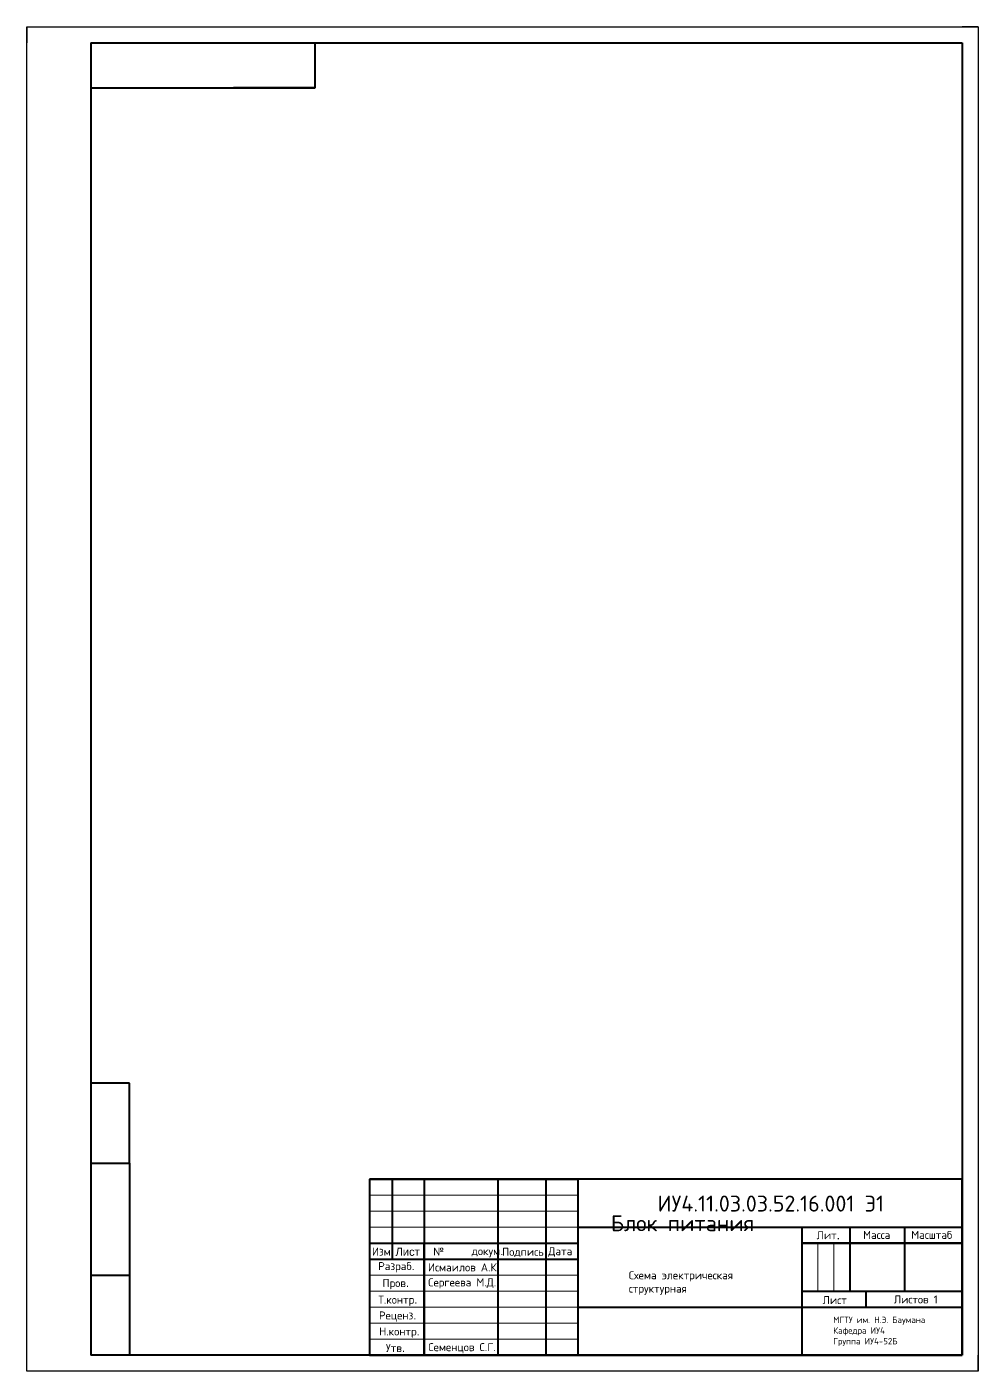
# Model space of a CAD drawing. Header units: millimetres. Extents: x 1854 to 5850, y 2155 to 2814.
# Drawn here: x 4203 to 4500, y 2155 to 2575 of the extents above; entities that cross this region are included whole.
import ezdxf

# ---------------------------------------------------------------- set-up
doc = ezdxf.new("R2010")
doc.units = ezdxf.units.MM
doc.layers.add('border', color=7, linetype='Continuous', lineweight=20)
doc.styles.get("Standard").update_dxf_attribs({"font": 'arial.ttf'})

msp = doc.modelspace()

# ---------------------------------------------------------------- linework, layer by layer
for p, q in [((4203, 2155), (4203, 2575)), ((4203, 2575), (4500, 2575)), ((4203, 2575), (4223, 2575)), ((4203, 2575), (4203, 2570)), ((4500, 2575), (4495, 2575)), ((4500, 2575), (4500, 2155)), ((4223, 2570), (4223, 2556)), ((4310, 2215), (4317, 2215)), ((4310, 2215), (4317, 2215)), ((4310, 2210), (4310, 2210)), ((4500, 2155), (4500, 2160)), ((4500, 2155), (4203, 2155))]:
    msp.add_line(p, q)
at = {"layer": 'border', "lineweight": 40}
for p, q in [((4223, 2570), (4223, 2160)), ((4223, 2570), (4495, 2570)), ((4293, 2556), (4293, 2570)), ((4495, 2570), (4495, 2160)), ((4223, 2556), (4293, 2556)), ((4293, 2556), (4267.5, 2556)), ((4235, 2245), (4223, 2245)), ((4235, 2220), (4235, 2245)), ((4223, 2220), (4235, 2220)), ((4235, 2220), (4235, 2160)), ((4495, 2215), (4310, 2215)), ((4310, 2215), (4310, 2160)), ((4310, 2215), (4375, 2215)), ((4310, 2215), (4317, 2215)), ((4317, 2215), (4317, 2190)), ((4350, 2215), (4327, 2215)), ((4327, 2215), (4327, 2160)), ((4365, 2215), (4350, 2215)), ((4350, 2215), (4350, 2160)), ((4375, 2215), (4365, 2215)), ((4365, 2215), (4365, 2160)), ((4375, 2215), (4375, 2200)), ((4460, 2215), (4445, 2215)), ((4460, 2215), (4460, 2215)), ((4495, 2215), (4477, 2215)), ((4495, 2160), (4495, 2215)), ((4375, 2200), (4495, 2200)), ((4375, 2200), (4495, 2200)), ((4375, 2200), (4375, 2160)), ((4445, 2200), (4445, 2160)), ((4460, 2200), (4460, 2180)), ((4477, 2200), (4477, 2180)), ((4495, 2200), (4495, 2195)), ((4495, 2200), (4495, 2195)), ((4310, 2195), (4375, 2195)), ((4310, 2195), (4375, 2195)), ((4327, 2160), (4327, 2195)), ((4445, 2195), (4495, 2195)), ((4445, 2195), (4495, 2195)), ((4495, 2195), (4445, 2195)), ((4310, 2190), (4375, 2190)), ((4223, 2185), (4235, 2185)), ((4445, 2180), (4495, 2180)), ((4455, 2180), (4455, 2180)), ((4465, 2175), (4465, 2180)), ((4375, 2175), (4495, 2175)), ((4495, 2160), (4223, 2160)), ((4310, 2160), (4327, 2160)), ((4310, 2160), (4495, 2160)), ((4495, 2160), (4495, 2160))]:
    msp.add_line(p, q, dxfattribs=at)
at = {"layer": 'border', "lineweight": 18}
for p, q in [((4310, 2210), (4375, 2210)), ((4310, 2205), (4375, 2205)), ((4310, 2205), (4375, 2205)), ((4310, 2200), (4375, 2200)), ((4310, 2200), (4373.54, 2200))]:
    msp.add_line(p, q, dxfattribs=at)
at = {"layer": 'border', "lineweight": 20}
for p, q in [((4450, 2195), (4450, 2180)), ((4450, 2180), (4450, 2195)), ((4450, 2195), (4450, 2180)), ((4450, 2180), (4450, 2195)), ((4450, 2195), (4450, 2180)), ((4455, 2195), (4455, 2180)), ((4310, 2190), (4375, 2190)), ((4310, 2185), (4375, 2185)), ((4310, 2185), (4375, 2185)), ((4310, 2180), (4375, 2180)), ((4310, 2180), (4375, 2180)), ((4310, 2175), (4375, 2175)), ((4310, 2175), (4375, 2175)), ((4445, 2175), (4495, 2175)), ((4445, 2175), (4495, 2175)), ((4310, 2170), (4375, 2170)), ((4310, 2170), (4375, 2170)), ((4310, 2165), (4375, 2165)), ((4310, 2165), (4327, 2165)), ((4350, 2165), (4375, 2165))]:
    msp.add_line(p, q, dxfattribs=at)

# ---------------------------------------------------------------- texts
at = {"attachment_point": 1}
for s, width, gutter_width, heights, insert, char_height in [('\\pxt3;{\\fISOCPEUR|b0|i0|c204|p34;                              \\P                  \\H2.5x;ИУ\\fISOCPEUR|b0|i0|c0|p34;4.11.03.03.52.16.001 \\fISOCPEUR|b0|i0|c204|p34;Э\\fISOCPEUR|b0|i0|c0|p34;1}', 116.9335, 66.06, [12.03], (4377.01, 2213.18), 2), ('{\\fISOCPEUR|b0|i0|c204|p34;\\H0.37842x;Блок питания} ', 60, 66.06, [0], (4385.35, 2203.71), 13.2128), ('{\\fISOCPEUR|b0|i0|c204|p34;Изм.}', 2.5, 12.5, [0], (4310.73, 2193.58), 2.5), ('Лист', 5.1962, 12.5, [0], (4318.07, 2193.52), 2.5), ('{\\fISOCPEUR|b0|i0|c204|p34;Подпись}', 5, 12.5, [0], (4351.39, 2193.52), 2.5), ('{\\fISOCPEUR|b0|i0|c204|p34;Схема электрическая \\Pструктурная }', 52.5, 66.06, [0], (4390.94, 2186.19), 2.5), ('{\\fISOCPEUR|b0|i0|c204|p34;Пров}.', 7.5, 12.5, [0], (4314.04, 2183.77), 2.5), ('{\\fISOCPEUR|b0|i0|c204|p34;Лист}', 2.5, 12.5, [0], (4451.46, 2178.45), 2.5), ('{\\fISOCPEUR|b0|i0|c204|p34;Реценз}.', 2.5, 12.5, [0], (4312.92, 2173.64), 2.5), ('{\\fISOCPEUR|b0|i0|c204|p34;МГТУ им\\fISOCPEUR|b0|i0|c0|p34;. \\fISOCPEUR|b0|i0|c204|p34;Н\\fISOCPEUR|b0|i0|c0|p34;.\\fISOCPEUR|b0|i0|c204|p34;Э\\fISOCPEUR|b0|i0|c0|p34;. \\fISOCPEUR|b0|i0|c204|p34;Баумана\\PКафедра ИУ\\fISOCPEUR|b0|i0|c0|p34;4\\P\\fISOCPEUR|b0|i0|c204|p34;Группа ИУ\\fISOCPEUR|b0|i0|c0|p34;4-52\\fISOCPEUR|b0|i0|c204|p34;Б}', 32.5, 66.06, [0], (4454.74, 2172.01), 2)]:
    msp.add_mtext_dynamic_manual_height_columns(s, width=width, gutter_width=gutter_width, heights=heights, dxfattribs=dict(at, insert=insert, char_height=char_height))
at = {"char_height": 2.5, "attachment_point": 1}
for s, insert in [('{\\fISOCPEUR|b0|i0|c204|p34;Лит}.', (4449.6, 2198.71)), ('{\\fISOCPEUR|b0|i0|c0|p34;№}', (4329.89, 2193.6)), ('\\pxi-3,l5,t5;{\\fISOCPEUR|b0|i0|c204|p34;докум}.', (4336.83, 2193.74)), ('{\\fISOCPEUR|b0|i0|c204|p34;Дата}', (4365.77, 2193.7)), ('{\\fISOCPEUR|b0|i0|c204|p34;Разраб}.', (4312.68, 2189.05)), ('{\\fISOCPEUR|b0|i0|c204|p34;Исмаилов А\\fISOCPEUR|b0|i0|c0|p34;.\\fISOCPEUR|b0|i0|c204|p34;К.}', (4328.25, 2188.67)), ('{\\fISOCPEUR|b0|i0|c204|p34;Сергеева М\\fISOCPEUR|b0|i0|c0|p34;.\\fISOCPEUR|b0|i0|c204|p34;Д\\fISOCPEUR|b0|i0|c0|p34;.}', (4328.29, 2183.98)), ('{\\fISOCPEUR|b0|i0|c204|p34;Т\\fISOCPEUR|b0|i0|c0|p34;.\\fISOCPEUR|b0|i0|c204|p34;контр}.', (4312.7, 2178.57)), ('{\\fISOCPEUR|b0|i0|c204|p34;Листов 1 }', (4473.69, 2178.64)), ('{\\fISOCPEUR|b0|i0|c204|p34;Н.контр}.', (4313, 2168.64)), ('{\\fISOCPEUR|b0|i0|c204|p34;Утв}.', (4315.08, 2163.48)), ('{\\fISOCPEUR|b0|i0|c204|p34;Семенцов С\\fISOCPEUR|b0|i0|c0|p34;.\\fISOCPEUR|b0|i0|c204|p34;Г\\fISOCPEUR|b0|i0|c0|p34;.}', (4328.33, 2163.73))]:
    msp.add_mtext(s, dxfattribs=dict(at, insert=insert))
for s, insert, width in [('{\\fISOCPEUR|b0|i0|c204|p34;Масса}', (4464.11, 2198.79), 8.8067), ('{\\fISOCPEUR|b0|i0|c204|p34;Масштаб}', (4479.13, 2198.81), 13.1205)]:
    msp.add_mtext(s, dxfattribs=dict(at, insert=insert, width=width))

doc.saveas('drawing.dxf')
